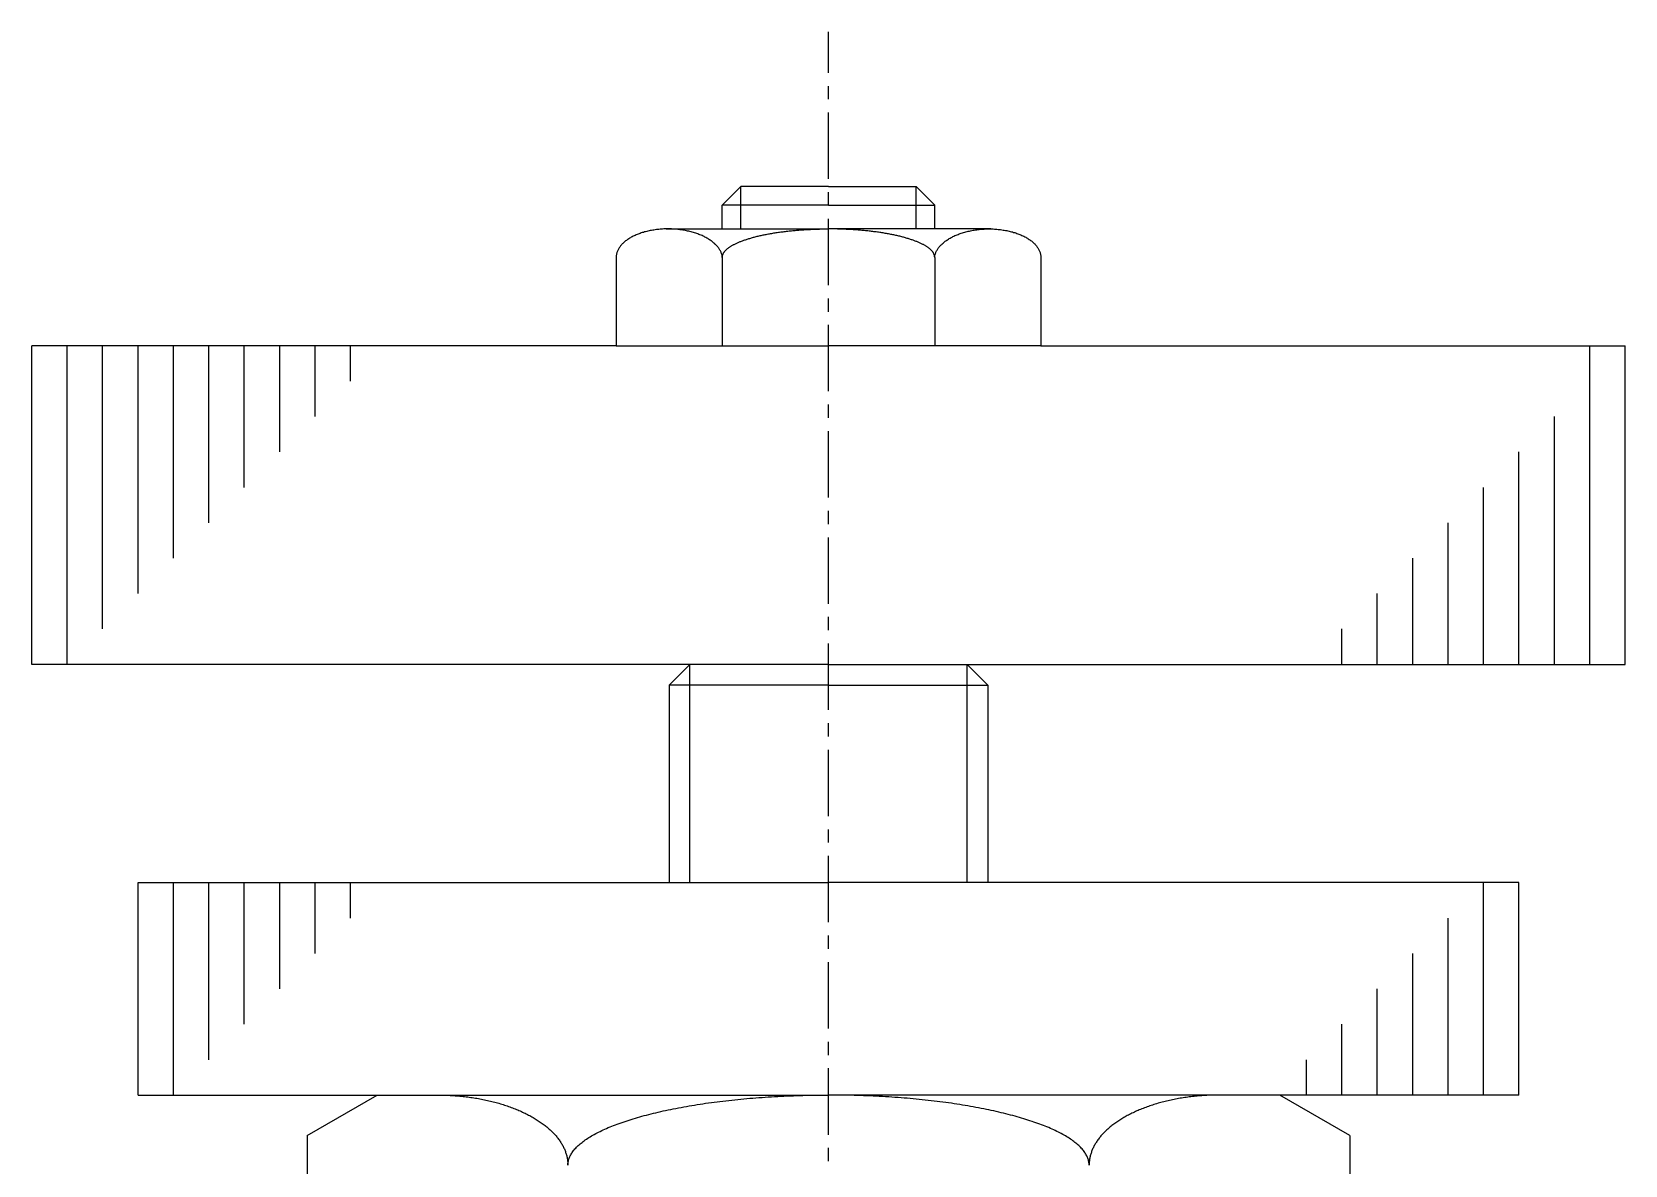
# Model space of a CAD drawing. Extents: x -13.7 to 60.6, y 117.1 to 194.6.
# Drawn here: x 25.18 to 55.18, y 173.26 to 194.6 of the extents above; entities that cross this region are included whole.
import ezdxf

# ---------------------------------------------------------------- set-up
doc = ezdxf.new("R2010")
doc.units = 0
doc.linetypes.add('CENTER', pattern=[2, 1.25, -0.25, 0.25, -0.25])
doc.layers.get('0').update_dxf_attribs({"linetype": 'CONTINUOUS'})
doc.layers.add('CENTER', color=1, linetype='CENTER')

msp = doc.modelspace()

# ---------------------------------------------------------------- linework, layer by layer
at = {"color": 7, "linetype": 'CONTINUOUS'}
for p, q in [((38.529, 191.69), (38.179, 191.34)), ((38.529, 191.69), (38.179, 191.34)), ((40.179, 191.69), (38.529, 191.69)), ((40.179, 191.69), (38.529, 191.69)), ((40.179, 191.69), (41.829, 191.69)), ((40.179, 191.69), (41.829, 191.69)), ((41.829, 191.69), (42.179, 191.34)), ((41.829, 191.69), (42.179, 191.34)), ((40.179, 191.34), (38.179, 191.34)), ((40.179, 191.34), (38.179, 191.34)), ((38.179, 190.89), (38.179, 191.34)), ((38.179, 190.89), (38.179, 191.34)), ((40.179, 191.34), (42.179, 191.34)), ((40.179, 191.34), (42.179, 191.34)), ((42.179, 190.89), (42.179, 191.34)), ((42.179, 190.89), (42.179, 191.34)), ((37.124, 190.89), (40.179, 190.89)), ((37.124, 190.89), (40.179, 190.89)), ((43.234, 190.89), (40.179, 190.89)), ((43.234, 190.89), (40.179, 190.89)), ((36.179, 190.339), (36.179, 188.69)), ((36.179, 190.339), (36.179, 188.69)), ((38.179, 190.352), (38.179, 190.379)), ((38.179, 190.352), (38.179, 190.379)), ((38.179, 190.352), (38.179, 188.69)), ((38.179, 190.352), (38.179, 188.69)), ((42.179, 190.352), (42.179, 190.379)), ((42.179, 190.352), (42.179, 190.379)), ((42.179, 190.352), (42.179, 188.69)), ((42.179, 190.352), (42.179, 188.69)), ((44.179, 190.339), (44.179, 188.69)), ((44.179, 190.339), (44.179, 188.69)), ((36.179, 188.69), (25.179, 188.69)), ((25.179, 182.69), (25.179, 188.69)), ((36.179, 188.69), (40.179, 188.69)), ((44.179, 188.69), (40.179, 188.69)), ((44.179, 188.69), (55.179, 188.69)), ((55.179, 182.69), (55.179, 188.69)), ((40.179, 182.69), (25.179, 182.69)), ((40.179, 182.69), (25.179, 182.69)), ((37.569, 182.69), (37.179, 182.3)), ((40.179, 182.69), (37.569, 182.69)), ((40.179, 182.69), (55.179, 182.69)), ((40.179, 182.69), (55.179, 182.69)), ((40.179, 182.69), (42.789, 182.69)), ((42.789, 182.69), (43.179, 182.3)), ((40.179, 182.3), (37.179, 182.3)), ((37.179, 182.3), (37.179, 178.579)), ((40.179, 182.3), (43.179, 182.3)), ((43.179, 182.3), (43.179, 178.579)), ((27.179, 174.579), (27.179, 178.579)), ((27.179, 178.579), (40.179, 178.579)), ((53.179, 178.579), (40.179, 178.579)), ((53.179, 174.579), (53.179, 178.579)), ((27.179, 174.579), (40.179, 174.579)), ((30.364, 173.819), (31.679, 174.579)), ((53.179, 174.579), (40.179, 174.579)), ((49.994, 173.819), (48.679, 174.579)), ((30.364, 173.819), (30.364, 169.593)), ((49.994, 173.819), (49.994, 169.593))]:
    msp.add_line(p, q, dxfattribs=at)
at = {"color": 3, "linetype": 'CONTINUOUS'}
for p, q in [((38.529, 190.89), (38.529, 191.69)), ((38.529, 190.89), (38.529, 191.69)), ((41.829, 190.89), (41.829, 191.69)), ((41.829, 190.89), (41.829, 191.69)), ((25.846, 182.69), (25.846, 188.69)), ((26.512, 183.357), (26.512, 188.69)), ((27.179, 184.023), (27.179, 188.69)), ((27.846, 184.69), (27.846, 188.69)), ((28.512, 185.357), (28.512, 188.69)), ((29.179, 186.023), (29.179, 188.69)), ((29.179, 186.023), (29.179, 188.69)), ((29.846, 186.69), (29.846, 188.69)), ((30.512, 187.357), (30.512, 188.69)), ((31.179, 188.023), (31.179, 188.69)), ((54.512, 182.69), (54.512, 188.69)), ((53.846, 182.69), (53.846, 187.357)), ((53.179, 182.69), (53.179, 186.69)), ((52.512, 182.69), (52.512, 186.023)), ((51.846, 182.69), (51.846, 185.357)), ((51.179, 182.69), (51.179, 184.69)), ((51.179, 182.69), (51.179, 184.69)), ((50.512, 182.69), (50.512, 184.023)), ((49.846, 182.69), (49.846, 183.357)), ((37.569, 178.579), (37.569, 182.69)), ((42.789, 178.579), (42.789, 182.69)), ((27.846, 174.579), (27.846, 178.579)), ((28.512, 175.245), (28.512, 178.579)), ((29.179, 175.912), (29.179, 178.579)), ((29.846, 176.579), (29.846, 178.579)), ((30.512, 177.245), (30.512, 178.579)), ((31.179, 177.912), (31.179, 178.579)), ((52.512, 174.579), (52.512, 178.579)), ((51.846, 174.579), (51.846, 177.912)), ((51.179, 174.579), (51.179, 177.245)), ((50.512, 174.579), (50.512, 176.579)), ((49.846, 174.579), (49.846, 175.912)), ((49.179, 174.579), (49.179, 175.245))]:
    msp.add_line(p, q, dxfattribs=at)
at = {"color": 7, "linetype": 'CONTINUOUS'}
for points in [[(38.18, 190.372, 0), (38.178, 190.385, 0), (38.175, 190.398, 0), (38.171, 190.411, 0), (38.166, 190.425, 0), (38.161, 190.438, 0), (38.156, 190.451, 0), (38.15, 190.464, 0), (38.143, 190.477, 0), (38.136, 190.49, 0), (38.129, 190.502, 0), (38.12, 190.515, 0), (38.112, 190.528, 0), (38.102, 190.54, 0), (38.093, 190.552, 0), (38.082, 190.565, 0), (38.072, 190.577, 0), (38.06, 190.589, 0), (38.048, 190.6, 0), (38.036, 190.612, 0), (38.023, 190.623, 0), (38.01, 190.635, 0), (37.996, 190.646, 0), (37.982, 190.657, 0), (37.967, 190.668, 0), (37.952, 190.678, 0), (37.937, 190.688, 0), (37.921, 190.699, 0), (37.904, 190.709, 0), (37.888, 190.718, 0), (37.87, 190.728, 0), (37.853, 190.737, 0), (37.835, 190.746, 0), (37.816, 190.755, 0), (37.798, 190.764, 0), (37.779, 190.772, 0), (37.759, 190.78, 0), (37.739, 190.788, 0), (37.719, 190.795, 0), (37.699, 190.803, 0), (37.678, 190.81, 0), (37.657, 190.817, 0), (37.636, 190.823, 0), (37.615, 190.829, 0), (37.593, 190.835, 0), (37.571, 190.841, 0), (37.549, 190.846, 0), (37.526, 190.851, 0), (37.504, 190.856, 0), (37.481, 190.86, 0), (37.458, 190.865, 0), (37.435, 190.868, 0), (37.412, 190.872, 0), (37.389, 190.875, 0), (37.365, 190.878, 0), (37.341, 190.881, 0), (37.318, 190.883, 0), (37.294, 190.885, 0), (37.27, 190.887, 0), (37.246, 190.888, 0), (37.222, 190.889, 0), (37.198, 190.89, 0), (37.175, 190.89, 0), (37.151, 190.89, 0), (37.127, 190.89, 0), (37.103, 190.89, 0), (37.079, 190.889, 0), (37.055, 190.888, 0), (37.031, 190.886, 0), (37.008, 190.884, 0), (36.984, 190.882, 0), (36.961, 190.88, 0), (36.938, 190.877, 0), (36.914, 190.874, 0), (36.892, 190.87, 0), (36.869, 190.867, 0), (36.846, 190.863, 0), (36.824, 190.858, 0), (36.801, 190.854, 0), (36.779, 190.849, 0), (36.758, 190.844, 0), (36.736, 190.838, 0), (36.715, 190.833, 0), (36.694, 190.826, 0), (36.673, 190.82, 0), (36.652, 190.814, 0), (36.632, 190.807, 0), (36.612, 190.799, 0), (36.593, 190.792, 0), (36.574, 190.784, 0), (36.555, 190.776, 0), (36.536, 190.768, 0), (36.518, 190.76, 0), (36.5, 190.751, 0), (36.483, 190.742, 0), (36.466, 190.733, 0), (36.449, 190.724, 0), (36.433, 190.714, 0), (36.417, 190.704, 0), (36.402, 190.694, 0), (36.387, 190.684, 0), (36.373, 190.673, 0), (36.359, 190.663, 0), (36.346, 190.652, 0), (36.333, 190.641, 0), (36.32, 190.63, 0), (36.308, 190.618, 0), (36.297, 190.607, 0), (36.286, 190.595, 0), (36.275, 190.583, 0), (36.265, 190.571, 0), (36.256, 190.559, 0), (36.247, 190.547, 0), (36.239, 190.534, 0), (36.231, 190.522, 0), (36.223, 190.509, 0), (36.217, 190.497, 0), (36.21, 190.484, 0), (36.205, 190.471, 0), (36.2, 190.458, 0), (36.195, 190.445, 0), (36.191, 190.432, 0), (36.188, 190.419, 0), (36.185, 190.405, 0), (36.182, 190.392, 0), (36.181, 190.379, 0), (36.18, 190.366, 0), (36.179, 190.352, 0), (36.179, 190.339, 0)], [(38.18, 190.372, 0), (38.178, 190.385, 0), (38.175, 190.398, 0), (38.171, 190.411, 0), (38.166, 190.425, 0), (38.161, 190.438, 0), (38.156, 190.451, 0), (38.15, 190.464, 0), (38.143, 190.477, 0), (38.136, 190.49, 0), (38.129, 190.502, 0), (38.12, 190.515, 0), (38.112, 190.528, 0), (38.102, 190.54, 0), (38.093, 190.552, 0), (38.082, 190.565, 0), (38.072, 190.577, 0), (38.06, 190.589, 0), (38.048, 190.6, 0), (38.036, 190.612, 0), (38.023, 190.623, 0), (38.01, 190.635, 0), (37.996, 190.646, 0), (37.982, 190.657, 0), (37.967, 190.668, 0), (37.952, 190.678, 0), (37.937, 190.688, 0), (37.921, 190.699, 0), (37.904, 190.709, 0), (37.888, 190.718, 0), (37.87, 190.728, 0), (37.853, 190.737, 0), (37.835, 190.746, 0), (37.816, 190.755, 0), (37.798, 190.764, 0), (37.779, 190.772, 0), (37.759, 190.78, 0), (37.739, 190.788, 0), (37.719, 190.795, 0), (37.699, 190.803, 0), (37.678, 190.81, 0), (37.657, 190.817, 0), (37.636, 190.823, 0), (37.615, 190.829, 0), (37.593, 190.835, 0), (37.571, 190.841, 0), (37.549, 190.846, 0), (37.526, 190.851, 0), (37.504, 190.856, 0), (37.481, 190.86, 0), (37.458, 190.865, 0), (37.435, 190.868, 0), (37.412, 190.872, 0), (37.389, 190.875, 0), (37.365, 190.878, 0), (37.341, 190.881, 0), (37.318, 190.883, 0), (37.294, 190.885, 0), (37.27, 190.887, 0), (37.246, 190.888, 0), (37.222, 190.889, 0), (37.198, 190.89, 0), (37.175, 190.89, 0), (37.151, 190.89, 0), (37.127, 190.89, 0), (37.103, 190.89, 0), (37.079, 190.889, 0), (37.055, 190.888, 0), (37.031, 190.886, 0), (37.008, 190.884, 0), (36.984, 190.882, 0), (36.961, 190.88, 0), (36.938, 190.877, 0), (36.914, 190.874, 0), (36.892, 190.87, 0), (36.869, 190.867, 0), (36.846, 190.863, 0), (36.824, 190.858, 0), (36.801, 190.854, 0), (36.779, 190.849, 0), (36.758, 190.844, 0), (36.736, 190.838, 0), (36.715, 190.833, 0), (36.694, 190.826, 0), (36.673, 190.82, 0), (36.652, 190.814, 0), (36.632, 190.807, 0), (36.612, 190.799, 0), (36.593, 190.792, 0), (36.574, 190.784, 0), (36.555, 190.776, 0), (36.536, 190.768, 0), (36.518, 190.76, 0), (36.5, 190.751, 0), (36.483, 190.742, 0), (36.466, 190.733, 0), (36.449, 190.724, 0), (36.433, 190.714, 0), (36.417, 190.704, 0), (36.402, 190.694, 0), (36.387, 190.684, 0), (36.373, 190.673, 0), (36.359, 190.663, 0), (36.346, 190.652, 0), (36.333, 190.641, 0), (36.32, 190.63, 0), (36.308, 190.618, 0), (36.297, 190.607, 0), (36.286, 190.595, 0), (36.275, 190.583, 0), (36.265, 190.571, 0), (36.256, 190.559, 0), (36.247, 190.547, 0), (36.239, 190.534, 0), (36.231, 190.522, 0), (36.223, 190.509, 0), (36.217, 190.497, 0), (36.21, 190.484, 0), (36.205, 190.471, 0), (36.2, 190.458, 0), (36.195, 190.445, 0), (36.191, 190.432, 0), (36.188, 190.419, 0), (36.185, 190.405, 0), (36.182, 190.392, 0), (36.181, 190.379, 0), (36.18, 190.366, 0), (36.179, 190.352, 0), (36.179, 190.339, 0)], [(38.179, 190.352, 0), (38.179, 190.359, 0), (38.18, 190.365, 0), (38.18, 190.372, 0), (38.181, 190.378, 0), (38.183, 190.385, 0), (38.184, 190.392, 0), (38.186, 190.398, 0), (38.189, 190.405, 0), (38.191, 190.411, 0), (38.194, 190.418, 0), (38.197, 190.424, 0), (38.201, 190.431, 0), (38.204, 190.438, 0), (38.209, 190.444, 0), (38.213, 190.451, 0), (38.218, 190.457, 0), (38.222, 190.463, 0), (38.228, 190.47, 0), (38.233, 190.476, 0), (38.239, 190.483, 0), (38.245, 190.489, 0), (38.252, 190.496, 0), (38.258, 190.502, 0), (38.265, 190.508, 0), (38.272, 190.515, 0), (38.28, 190.521, 0), (38.288, 190.527, 0), (38.296, 190.533, 0), (38.304, 190.54, 0), (38.313, 190.546, 0), (38.322, 190.552, 0), (38.331, 190.558, 0), (38.341, 190.564, 0), (38.351, 190.57, 0), (38.361, 190.576, 0), (38.371, 190.582, 0), (38.382, 190.588, 0), (38.393, 190.594, 0), (38.404, 190.6, 0), (38.415, 190.606, 0), (38.427, 190.611, 0), (38.439, 190.617, 0), (38.451, 190.623, 0), (38.464, 190.629, 0), (38.476, 190.634, 0), (38.489, 190.64, 0), (38.503, 190.645, 0), (38.516, 190.651, 0), (38.53, 190.656, 0), (38.544, 190.662, 0), (38.558, 190.667, 0), (38.573, 190.673, 0), (38.587, 190.678, 0), (38.602, 190.683, 0), (38.618, 190.688, 0), (38.633, 190.693, 0), (38.649, 190.698, 0), (38.665, 190.704, 0), (38.681, 190.708, 0), (38.697, 190.713, 0), (38.714, 190.718, 0), (38.73, 190.723, 0), (38.748, 190.728, 0), (38.765, 190.733, 0), (38.782, 190.737, 0), (38.8, 190.742, 0), (38.818, 190.746, 0), (38.836, 190.751, 0), (38.854, 190.755, 0), (38.873, 190.759, 0), (38.891, 190.764, 0), (38.91, 190.768, 0), (38.929, 190.772, 0), (38.949, 190.776, 0), (38.968, 190.78, 0), (38.988, 190.784, 0), (39.007, 190.788, 0), (39.027, 190.792, 0), (39.048, 190.796, 0), (39.068, 190.799, 0), (39.088, 190.803, 0), (39.109, 190.807, 0), (39.13, 190.81, 0), (39.151, 190.814, 0), (39.172, 190.817, 0), (39.193, 190.82, 0), (39.215, 190.823, 0), (39.236, 190.827, 0), (39.258, 190.83, 0), (39.28, 190.833, 0), (39.302, 190.836, 0), (39.324, 190.838, 0), (39.346, 190.841, 0), (39.368, 190.844, 0), (39.391, 190.847, 0), (39.414, 190.849, 0), (39.436, 190.852, 0), (39.459, 190.854, 0), (39.482, 190.856, 0), (39.505, 190.859, 0), (39.528, 190.861, 0), (39.552, 190.863, 0), (39.575, 190.865, 0), (39.599, 190.867, 0), (39.622, 190.869, 0), (39.646, 190.871, 0), (39.669, 190.872, 0), (39.693, 190.874, 0), (39.717, 190.876, 0), (39.741, 190.877, 0), (39.765, 190.878, 0), (39.789, 190.88, 0), (39.813, 190.881, 0), (39.837, 190.882, 0), (39.861, 190.883, 0), (39.886, 190.884, 0), (39.91, 190.885, 0), (39.934, 190.886, 0), (39.959, 190.887, 0), (39.983, 190.888, 0), (40.007, 190.888, 0), (40.032, 190.889, 0), (40.056, 190.889, 0), (40.081, 190.889, 0), (40.105, 190.89, 0), (40.13, 190.89, 0), (40.154, 190.89, 0), (40.179, 190.89, 0)], [(38.179, 190.352, 0), (38.179, 190.359, 0), (38.18, 190.365, 0), (38.18, 190.372, 0), (38.181, 190.378, 0), (38.183, 190.385, 0), (38.184, 190.392, 0), (38.186, 190.398, 0), (38.189, 190.405, 0), (38.191, 190.411, 0), (38.194, 190.418, 0), (38.197, 190.424, 0), (38.201, 190.431, 0), (38.204, 190.438, 0), (38.209, 190.444, 0), (38.213, 190.451, 0), (38.218, 190.457, 0), (38.222, 190.463, 0), (38.228, 190.47, 0), (38.233, 190.476, 0), (38.239, 190.483, 0), (38.245, 190.489, 0), (38.252, 190.496, 0), (38.258, 190.502, 0), (38.265, 190.508, 0), (38.272, 190.515, 0), (38.28, 190.521, 0), (38.288, 190.527, 0), (38.296, 190.533, 0), (38.304, 190.54, 0), (38.313, 190.546, 0), (38.322, 190.552, 0), (38.331, 190.558, 0), (38.341, 190.564, 0), (38.351, 190.57, 0), (38.361, 190.576, 0), (38.371, 190.582, 0), (38.382, 190.588, 0), (38.393, 190.594, 0), (38.404, 190.6, 0), (38.415, 190.606, 0), (38.427, 190.611, 0), (38.439, 190.617, 0), (38.451, 190.623, 0), (38.464, 190.629, 0), (38.476, 190.634, 0), (38.489, 190.64, 0), (38.503, 190.645, 0), (38.516, 190.651, 0), (38.53, 190.656, 0), (38.544, 190.662, 0), (38.558, 190.667, 0), (38.573, 190.673, 0), (38.587, 190.678, 0), (38.602, 190.683, 0), (38.618, 190.688, 0), (38.633, 190.693, 0), (38.649, 190.698, 0), (38.665, 190.704, 0), (38.681, 190.708, 0), (38.697, 190.713, 0), (38.714, 190.718, 0), (38.73, 190.723, 0), (38.748, 190.728, 0), (38.765, 190.733, 0), (38.782, 190.737, 0), (38.8, 190.742, 0), (38.818, 190.746, 0), (38.836, 190.751, 0), (38.854, 190.755, 0), (38.873, 190.759, 0), (38.891, 190.764, 0), (38.91, 190.768, 0), (38.929, 190.772, 0), (38.949, 190.776, 0), (38.968, 190.78, 0), (38.988, 190.784, 0), (39.007, 190.788, 0), (39.027, 190.792, 0), (39.048, 190.796, 0), (39.068, 190.799, 0), (39.088, 190.803, 0), (39.109, 190.807, 0), (39.13, 190.81, 0), (39.151, 190.814, 0), (39.172, 190.817, 0), (39.193, 190.82, 0), (39.215, 190.823, 0), (39.236, 190.827, 0), (39.258, 190.83, 0), (39.28, 190.833, 0), (39.302, 190.836, 0), (39.324, 190.838, 0), (39.346, 190.841, 0), (39.368, 190.844, 0), (39.391, 190.847, 0), (39.414, 190.849, 0), (39.436, 190.852, 0), (39.459, 190.854, 0), (39.482, 190.856, 0), (39.505, 190.859, 0), (39.528, 190.861, 0), (39.552, 190.863, 0), (39.575, 190.865, 0), (39.599, 190.867, 0), (39.622, 190.869, 0), (39.646, 190.871, 0), (39.669, 190.872, 0), (39.693, 190.874, 0), (39.717, 190.876, 0), (39.741, 190.877, 0), (39.765, 190.878, 0), (39.789, 190.88, 0), (39.813, 190.881, 0), (39.837, 190.882, 0), (39.861, 190.883, 0), (39.886, 190.884, 0), (39.91, 190.885, 0), (39.934, 190.886, 0), (39.959, 190.887, 0), (39.983, 190.888, 0), (40.007, 190.888, 0), (40.032, 190.889, 0), (40.056, 190.889, 0), (40.081, 190.889, 0), (40.105, 190.89, 0), (40.13, 190.89, 0), (40.154, 190.89, 0), (40.179, 190.89, 0)], [(42.179, 190.352, 0), (42.179, 190.359, 0), (42.178, 190.365, 0), (42.178, 190.372, 0), (42.177, 190.378, 0), (42.175, 190.385, 0), (42.174, 190.392, 0), (42.172, 190.398, 0), (42.169, 190.405, 0), (42.167, 190.411, 0), (42.164, 190.418, 0), (42.161, 190.424, 0), (42.157, 190.431, 0), (42.154, 190.438, 0), (42.15, 190.444, 0), (42.145, 190.451, 0), (42.141, 190.457, 0), (42.136, 190.463, 0), (42.13, 190.47, 0), (42.125, 190.476, 0), (42.119, 190.483, 0), (42.113, 190.489, 0), (42.107, 190.496, 0), (42.1, 190.502, 0), (42.093, 190.508, 0), (42.086, 190.515, 0), (42.078, 190.521, 0), (42.07, 190.527, 0), (42.062, 190.533, 0), (42.054, 190.54, 0), (42.045, 190.546, 0), (42.036, 190.552, 0), (42.027, 190.558, 0), (42.017, 190.564, 0), (42.007, 190.57, 0), (41.997, 190.576, 0), (41.987, 190.582, 0), (41.976, 190.588, 0), (41.965, 190.594, 0), (41.954, 190.6, 0), (41.943, 190.606, 0), (41.931, 190.611, 0), (41.919, 190.617, 0), (41.907, 190.623, 0), (41.894, 190.629, 0), (41.882, 190.634, 0), (41.869, 190.64, 0), (41.855, 190.645, 0), (41.842, 190.651, 0), (41.828, 190.656, 0), (41.814, 190.662, 0), (41.8, 190.667, 0), (41.785, 190.673, 0), (41.771, 190.678, 0), (41.756, 190.683, 0), (41.74, 190.688, 0), (41.725, 190.693, 0), (41.709, 190.698, 0), (41.693, 190.704, 0), (41.677, 190.708, 0), (41.661, 190.713, 0), (41.644, 190.718, 0), (41.627, 190.723, 0), (41.611, 190.728, 0), (41.593, 190.733, 0), (41.576, 190.737, 0), (41.558, 190.742, 0), (41.54, 190.746, 0), (41.522, 190.751, 0), (41.504, 190.755, 0), (41.485, 190.759, 0), (41.467, 190.764, 0), (41.448, 190.768, 0), (41.429, 190.772, 0), (41.41, 190.776, 0), (41.39, 190.78, 0), (41.37, 190.784, 0), (41.351, 190.788, 0), (41.331, 190.792, 0), (41.31, 190.796, 0), (41.29, 190.799, 0), (41.27, 190.803, 0), (41.249, 190.807, 0), (41.228, 190.81, 0), (41.207, 190.814, 0), (41.186, 190.817, 0), (41.165, 190.82, 0), (41.143, 190.823, 0), (41.122, 190.827, 0), (41.1, 190.83, 0), (41.078, 190.833, 0), (41.056, 190.836, 0), (41.034, 190.838, 0), (41.012, 190.841, 0), (40.989, 190.844, 0), (40.967, 190.847, 0), (40.944, 190.849, 0), (40.922, 190.852, 0), (40.899, 190.854, 0), (40.876, 190.856, 0), (40.853, 190.859, 0), (40.83, 190.861, 0), (40.806, 190.863, 0), (40.783, 190.865, 0), (40.76, 190.867, 0), (40.736, 190.869, 0), (40.712, 190.871, 0), (40.689, 190.872, 0), (40.665, 190.874, 0), (40.641, 190.876, 0), (40.617, 190.877, 0), (40.593, 190.878, 0), (40.569, 190.88, 0), (40.545, 190.881, 0), (40.521, 190.882, 0), (40.497, 190.883, 0), (40.472, 190.884, 0), (40.448, 190.885, 0), (40.424, 190.886, 0), (40.4, 190.887, 0), (40.375, 190.888, 0), (40.351, 190.888, 0), (40.326, 190.889, 0), (40.302, 190.889, 0), (40.277, 190.889, 0), (40.253, 190.89, 0), (40.228, 190.89, 0), (40.204, 190.89, 0), (40.179, 190.89, 0)], [(42.179, 190.352, 0), (42.179, 190.359, 0), (42.178, 190.365, 0), (42.178, 190.372, 0), (42.177, 190.378, 0), (42.175, 190.385, 0), (42.174, 190.392, 0), (42.172, 190.398, 0), (42.169, 190.405, 0), (42.167, 190.411, 0), (42.164, 190.418, 0), (42.161, 190.424, 0), (42.157, 190.431, 0), (42.154, 190.438, 0), (42.15, 190.444, 0), (42.145, 190.451, 0), (42.141, 190.457, 0), (42.136, 190.463, 0), (42.13, 190.47, 0), (42.125, 190.476, 0), (42.119, 190.483, 0), (42.113, 190.489, 0), (42.107, 190.496, 0), (42.1, 190.502, 0), (42.093, 190.508, 0), (42.086, 190.515, 0), (42.078, 190.521, 0), (42.07, 190.527, 0), (42.062, 190.533, 0), (42.054, 190.54, 0), (42.045, 190.546, 0), (42.036, 190.552, 0), (42.027, 190.558, 0), (42.017, 190.564, 0), (42.007, 190.57, 0), (41.997, 190.576, 0), (41.987, 190.582, 0), (41.976, 190.588, 0), (41.965, 190.594, 0), (41.954, 190.6, 0), (41.943, 190.606, 0), (41.931, 190.611, 0), (41.919, 190.617, 0), (41.907, 190.623, 0), (41.894, 190.629, 0), (41.882, 190.634, 0), (41.869, 190.64, 0), (41.855, 190.645, 0), (41.842, 190.651, 0), (41.828, 190.656, 0), (41.814, 190.662, 0), (41.8, 190.667, 0), (41.785, 190.673, 0), (41.771, 190.678, 0), (41.756, 190.683, 0), (41.74, 190.688, 0), (41.725, 190.693, 0), (41.709, 190.698, 0), (41.693, 190.704, 0), (41.677, 190.708, 0), (41.661, 190.713, 0), (41.644, 190.718, 0), (41.627, 190.723, 0), (41.611, 190.728, 0), (41.593, 190.733, 0), (41.576, 190.737, 0), (41.558, 190.742, 0), (41.54, 190.746, 0), (41.522, 190.751, 0), (41.504, 190.755, 0), (41.485, 190.759, 0), (41.467, 190.764, 0), (41.448, 190.768, 0), (41.429, 190.772, 0), (41.41, 190.776, 0), (41.39, 190.78, 0), (41.37, 190.784, 0), (41.351, 190.788, 0), (41.331, 190.792, 0), (41.31, 190.796, 0), (41.29, 190.799, 0), (41.27, 190.803, 0), (41.249, 190.807, 0), (41.228, 190.81, 0), (41.207, 190.814, 0), (41.186, 190.817, 0), (41.165, 190.82, 0), (41.143, 190.823, 0), (41.122, 190.827, 0), (41.1, 190.83, 0), (41.078, 190.833, 0), (41.056, 190.836, 0), (41.034, 190.838, 0), (41.012, 190.841, 0), (40.989, 190.844, 0), (40.967, 190.847, 0), (40.944, 190.849, 0), (40.922, 190.852, 0), (40.899, 190.854, 0), (40.876, 190.856, 0), (40.853, 190.859, 0), (40.83, 190.861, 0), (40.806, 190.863, 0), (40.783, 190.865, 0), (40.76, 190.867, 0), (40.736, 190.869, 0), (40.712, 190.871, 0), (40.689, 190.872, 0), (40.665, 190.874, 0), (40.641, 190.876, 0), (40.617, 190.877, 0), (40.593, 190.878, 0), (40.569, 190.88, 0), (40.545, 190.881, 0), (40.521, 190.882, 0), (40.497, 190.883, 0), (40.472, 190.884, 0), (40.448, 190.885, 0), (40.424, 190.886, 0), (40.4, 190.887, 0), (40.375, 190.888, 0), (40.351, 190.888, 0), (40.326, 190.889, 0), (40.302, 190.889, 0), (40.277, 190.889, 0), (40.253, 190.89, 0), (40.228, 190.89, 0), (40.204, 190.89, 0), (40.179, 190.89, 0)], [(42.178, 190.372, 0), (42.18, 190.385, 0), (42.184, 190.398, 0), (42.187, 190.411, 0), (42.192, 190.425, 0), (42.197, 190.438, 0), (42.202, 190.451, 0), (42.208, 190.464, 0), (42.215, 190.477, 0), (42.222, 190.49, 0), (42.229, 190.502, 0), (42.238, 190.515, 0), (42.246, 190.528, 0), (42.256, 190.54, 0), (42.265, 190.552, 0), (42.276, 190.565, 0), (42.286, 190.577, 0), (42.298, 190.589, 0), (42.31, 190.6, 0), (42.322, 190.612, 0), (42.335, 190.623, 0), (42.348, 190.635, 0), (42.362, 190.646, 0), (42.376, 190.657, 0), (42.391, 190.668, 0), (42.406, 190.678, 0), (42.421, 190.688, 0), (42.437, 190.699, 0), (42.454, 190.709, 0), (42.471, 190.718, 0), (42.488, 190.728, 0), (42.505, 190.737, 0), (42.523, 190.746, 0), (42.542, 190.755, 0), (42.56, 190.764, 0), (42.58, 190.772, 0), (42.599, 190.78, 0), (42.619, 190.788, 0), (42.639, 190.795, 0), (42.659, 190.803, 0), (42.68, 190.81, 0), (42.701, 190.817, 0), (42.722, 190.823, 0), (42.743, 190.829, 0), (42.765, 190.835, 0), (42.787, 190.841, 0), (42.809, 190.846, 0), (42.832, 190.851, 0), (42.854, 190.856, 0), (42.877, 190.86, 0), (42.9, 190.865, 0), (42.923, 190.868, 0), (42.946, 190.872, 0), (42.97, 190.875, 0), (42.993, 190.878, 0), (43.017, 190.881, 0), (43.04, 190.883, 0), (43.064, 190.885, 0), (43.088, 190.887, 0), (43.112, 190.888, 0), (43.136, 190.889, 0), (43.16, 190.89, 0), (43.184, 190.89, 0), (43.208, 190.89, 0), (43.231, 190.89, 0), (43.255, 190.89, 0), (43.279, 190.889, 0), (43.303, 190.888, 0), (43.327, 190.886, 0), (43.35, 190.884, 0), (43.374, 190.882, 0), (43.397, 190.88, 0), (43.42, 190.877, 0), (43.444, 190.874, 0), (43.467, 190.87, 0), (43.489, 190.867, 0), (43.512, 190.863, 0), (43.535, 190.858, 0), (43.557, 190.854, 0), (43.579, 190.849, 0), (43.601, 190.844, 0), (43.622, 190.838, 0), (43.644, 190.833, 0), (43.664, 190.826, 0), (43.685, 190.82, 0), (43.706, 190.814, 0), (43.726, 190.807, 0), (43.746, 190.799, 0), (43.765, 190.792, 0), (43.784, 190.784, 0), (43.803, 190.776, 0), (43.822, 190.768, 0), (43.84, 190.76, 0), (43.858, 190.751, 0), (43.875, 190.742, 0), (43.892, 190.733, 0), (43.909, 190.724, 0), (43.925, 190.714, 0), (43.941, 190.704, 0), (43.956, 190.694, 0), (43.971, 190.684, 0), (43.985, 190.673, 0), (43.999, 190.663, 0), (44.012, 190.652, 0), (44.025, 190.641, 0), (44.038, 190.63, 0), (44.05, 190.618, 0), (44.061, 190.607, 0), (44.072, 190.595, 0), (44.083, 190.583, 0), (44.093, 190.571, 0), (44.102, 190.559, 0), (44.111, 190.547, 0), (44.12, 190.534, 0), (44.127, 190.522, 0), (44.135, 190.509, 0), (44.142, 190.497, 0), (44.148, 190.484, 0), (44.153, 190.471, 0), (44.158, 190.458, 0), (44.163, 190.445, 0), (44.167, 190.432, 0), (44.17, 190.419, 0), (44.173, 190.405, 0), (44.176, 190.392, 0), (44.177, 190.379, 0), (44.178, 190.366, 0), (44.179, 190.352, 0), (44.179, 190.339, 0)], [(42.178, 190.372, 0), (42.18, 190.385, 0), (42.184, 190.398, 0), (42.187, 190.411, 0), (42.192, 190.425, 0), (42.197, 190.438, 0), (42.202, 190.451, 0), (42.208, 190.464, 0), (42.215, 190.477, 0), (42.222, 190.49, 0), (42.229, 190.502, 0), (42.238, 190.515, 0), (42.246, 190.528, 0), (42.256, 190.54, 0), (42.265, 190.552, 0), (42.276, 190.565, 0), (42.286, 190.577, 0), (42.298, 190.589, 0), (42.31, 190.6, 0), (42.322, 190.612, 0), (42.335, 190.623, 0), (42.348, 190.635, 0), (42.362, 190.646, 0), (42.376, 190.657, 0), (42.391, 190.668, 0), (42.406, 190.678, 0), (42.421, 190.688, 0), (42.437, 190.699, 0), (42.454, 190.709, 0), (42.471, 190.718, 0), (42.488, 190.728, 0), (42.505, 190.737, 0), (42.523, 190.746, 0), (42.542, 190.755, 0), (42.56, 190.764, 0), (42.58, 190.772, 0), (42.599, 190.78, 0), (42.619, 190.788, 0), (42.639, 190.795, 0), (42.659, 190.803, 0), (42.68, 190.81, 0), (42.701, 190.817, 0), (42.722, 190.823, 0), (42.743, 190.829, 0), (42.765, 190.835, 0), (42.787, 190.841, 0), (42.809, 190.846, 0), (42.832, 190.851, 0), (42.854, 190.856, 0), (42.877, 190.86, 0), (42.9, 190.865, 0), (42.923, 190.868, 0), (42.946, 190.872, 0), (42.97, 190.875, 0), (42.993, 190.878, 0), (43.017, 190.881, 0), (43.04, 190.883, 0), (43.064, 190.885, 0), (43.088, 190.887, 0), (43.112, 190.888, 0), (43.136, 190.889, 0), (43.16, 190.89, 0), (43.184, 190.89, 0), (43.208, 190.89, 0), (43.231, 190.89, 0), (43.255, 190.89, 0), (43.279, 190.889, 0), (43.303, 190.888, 0), (43.327, 190.886, 0), (43.35, 190.884, 0), (43.374, 190.882, 0), (43.397, 190.88, 0), (43.42, 190.877, 0), (43.444, 190.874, 0), (43.467, 190.87, 0), (43.489, 190.867, 0), (43.512, 190.863, 0), (43.535, 190.858, 0), (43.557, 190.854, 0), (43.579, 190.849, 0), (43.601, 190.844, 0), (43.622, 190.838, 0), (43.644, 190.833, 0), (43.664, 190.826, 0), (43.685, 190.82, 0), (43.706, 190.814, 0), (43.726, 190.807, 0), (43.746, 190.799, 0), (43.765, 190.792, 0), (43.784, 190.784, 0), (43.803, 190.776, 0), (43.822, 190.768, 0), (43.84, 190.76, 0), (43.858, 190.751, 0), (43.875, 190.742, 0), (43.892, 190.733, 0), (43.909, 190.724, 0), (43.925, 190.714, 0), (43.941, 190.704, 0), (43.956, 190.694, 0), (43.971, 190.684, 0), (43.985, 190.673, 0), (43.999, 190.663, 0), (44.012, 190.652, 0), (44.025, 190.641, 0), (44.038, 190.63, 0), (44.05, 190.618, 0), (44.061, 190.607, 0), (44.072, 190.595, 0), (44.083, 190.583, 0), (44.093, 190.571, 0), (44.102, 190.559, 0), (44.111, 190.547, 0), (44.12, 190.534, 0), (44.127, 190.522, 0), (44.135, 190.509, 0), (44.142, 190.497, 0), (44.148, 190.484, 0), (44.153, 190.471, 0), (44.158, 190.458, 0), (44.163, 190.445, 0), (44.167, 190.432, 0), (44.17, 190.419, 0), (44.173, 190.405, 0), (44.176, 190.392, 0), (44.177, 190.379, 0), (44.178, 190.366, 0), (44.179, 190.352, 0), (44.179, 190.339, 0)], [(32.818, 174.579, 0), (32.848, 174.579, 0), (32.878, 174.578, 0), (32.908, 174.578, 0), (32.938, 174.577, 0), (32.968, 174.576, 0), (32.998, 174.575, 0), (33.028, 174.574, 0), (33.058, 174.572, 0), (33.088, 174.571, 0), (33.118, 174.569, 0), (33.148, 174.567, 0), (33.178, 174.564, 0), (33.208, 174.562, 0), (33.237, 174.559, 0), (33.267, 174.556, 0), (33.297, 174.553, 0), (33.326, 174.55, 0), (33.355, 174.547, 0), (33.385, 174.543, 0), (33.414, 174.539, 0), (33.443, 174.535, 0), (33.472, 174.531, 0), (33.501, 174.526, 0), (33.53, 174.522, 0), (33.559, 174.517, 0), (33.587, 174.512, 0), (33.616, 174.507, 0), (33.645, 174.501, 0), (33.673, 174.496, 0), (33.701, 174.49, 0), (33.729, 174.484, 0), (33.757, 174.478, 0), (33.785, 174.472, 0), (33.812, 174.465, 0), (33.84, 174.459, 0), (33.867, 174.452, 0), (33.894, 174.445, 0), (33.921, 174.438, 0), (33.948, 174.43, 0), (33.974, 174.423, 0), (34.001, 174.415, 0), (34.027, 174.407, 0), (34.053, 174.399, 0), (34.079, 174.391, 0), (34.105, 174.382, 0), (34.131, 174.374, 0), (34.156, 174.365, 0), (34.181, 174.356, 0), (34.206, 174.347, 0), (34.231, 174.338, 0), (34.255, 174.328, 0), (34.279, 174.319, 0), (34.304, 174.309, 0), (34.327, 174.299, 0), (34.351, 174.289, 0), (34.374, 174.279, 0), (34.398, 174.269, 0), (34.42, 174.258, 0), (34.443, 174.247, 0), (34.466, 174.237, 0), (34.488, 174.226, 0), (34.51, 174.215, 0), (34.531, 174.203, 0), (34.553, 174.192, 0), (34.574, 174.18, 0), (34.595, 174.169, 0), (34.616, 174.157, 0), (34.636, 174.145, 0), (34.656, 174.133, 0), (34.676, 174.121, 0), (34.695, 174.108, 0), (34.715, 174.096, 0), (34.733, 174.083, 0), (34.752, 174.071, 0), (34.771, 174.058, 0), (34.789, 174.045, 0), (34.806, 174.032, 0), (34.824, 174.019, 0), (34.841, 174.005, 0), (34.858, 173.992, 0), (34.875, 173.978, 0), (34.891, 173.965, 0), (34.907, 173.951, 0), (34.922, 173.937, 0), (34.938, 173.923, 0), (34.953, 173.909, 0), (34.968, 173.895, 0), (34.982, 173.881, 0), (34.996, 173.867, 0), (35.01, 173.852, 0), (35.023, 173.838, 0), (35.036, 173.823, 0), (35.049, 173.808, 0), (35.061, 173.794, 0), (35.073, 173.779, 0), (35.085, 173.764, 0), (35.096, 173.749, 0), (35.107, 173.734, 0), (35.118, 173.719, 0), (35.128, 173.703, 0), (35.138, 173.688, 0), (35.148, 173.673, 0), (35.157, 173.657, 0), (35.166, 173.642, 0), (35.175, 173.626, 0), (35.183, 173.611, 0), (35.191, 173.595, 0), (35.198, 173.579, 0), (35.205, 173.564, 0), (35.212, 173.548, 0), (35.218, 173.532, 0), (35.224, 173.516, 0), (35.23, 173.5, 0), (35.235, 173.484, 0), (35.24, 173.468, 0), (35.245, 173.452, 0), (35.249, 173.436, 0), (35.253, 173.42, 0), (35.257, 173.404, 0), (35.26, 173.388, 0), (35.263, 173.372, 0), (35.265, 173.356, 0), (35.267, 173.34, 0), (35.269, 173.323, 0), (35.27, 173.307, 0), (35.271, 173.291, 0), (35.271, 173.275, 0), (35.272, 173.259, 0)], [(35.272, 173.259, 0), (35.272, 173.275, 0), (35.273, 173.291, 0), (35.275, 173.307, 0), (35.278, 173.323, 0), (35.281, 173.34, 0), (35.285, 173.356, 0), (35.29, 173.372, 0), (35.295, 173.388, 0), (35.301, 173.404, 0), (35.309, 173.42, 0), (35.316, 173.436, 0), (35.325, 173.452, 0), (35.334, 173.468, 0), (35.344, 173.484, 0), (35.355, 173.5, 0), (35.366, 173.516, 0), (35.378, 173.532, 0), (35.391, 173.548, 0), (35.404, 173.564, 0), (35.419, 173.579, 0), (35.434, 173.595, 0), (35.449, 173.611, 0), (35.466, 173.626, 0), (35.483, 173.642, 0), (35.501, 173.657, 0), (35.519, 173.673, 0), (35.538, 173.688, 0), (35.558, 173.703, 0), (35.579, 173.719, 0), (35.6, 173.734, 0), (35.622, 173.749, 0), (35.645, 173.764, 0), (35.669, 173.779, 0), (35.693, 173.794, 0), (35.717, 173.808, 0), (35.743, 173.823, 0), (35.769, 173.838, 0), (35.795, 173.852, 0), (35.823, 173.867, 0), (35.851, 173.881, 0), (35.88, 173.895, 0), (35.909, 173.909, 0), (35.939, 173.923, 0), (35.97, 173.937, 0), (36.001, 173.951, 0), (36.033, 173.965, 0), (36.066, 173.978, 0), (36.099, 173.992, 0), (36.132, 174.005, 0), (36.167, 174.019, 0), (36.202, 174.032, 0), (36.237, 174.045, 0), (36.273, 174.058, 0), (36.31, 174.071, 0), (36.348, 174.083, 0), (36.386, 174.096, 0), (36.424, 174.108, 0), (36.463, 174.121, 0), (36.503, 174.133, 0), (36.543, 174.145, 0), (36.584, 174.157, 0), (36.625, 174.169, 0), (36.667, 174.18, 0), (36.709, 174.192, 0), (36.752, 174.203, 0), (36.795, 174.215, 0), (36.839, 174.226, 0), (36.883, 174.237, 0), (36.928, 174.247, 0), (36.974, 174.258, 0), (37.019, 174.269, 0), (37.066, 174.279, 0), (37.112, 174.289, 0), (37.16, 174.299, 0), (37.208, 174.309, 0), (37.256, 174.319, 0), (37.304, 174.328, 0), (37.353, 174.338, 0), (37.403, 174.347, 0), (37.453, 174.356, 0), (37.503, 174.365, 0), (37.553, 174.374, 0), (37.605, 174.382, 0), (37.656, 174.391, 0), (37.708, 174.399, 0), (37.76, 174.407, 0), (37.813, 174.415, 0), (37.866, 174.423, 0), (37.919, 174.43, 0), (37.973, 174.438, 0), (38.026, 174.445, 0), (38.081, 174.452, 0), (38.135, 174.459, 0), (38.19, 174.465, 0), (38.245, 174.472, 0), (38.301, 174.478, 0), (38.357, 174.484, 0), (38.413, 174.49, 0), (38.469, 174.496, 0), (38.526, 174.501, 0), (38.583, 174.507, 0), (38.64, 174.512, 0), (38.697, 174.517, 0), (38.755, 174.522, 0), (38.812, 174.526, 0), (38.87, 174.531, 0), (38.928, 174.535, 0), (38.987, 174.539, 0), (39.045, 174.543, 0), (39.104, 174.547, 0), (39.163, 174.55, 0), (39.222, 174.553, 0), (39.281, 174.556, 0), (39.34, 174.559, 0), (39.399, 174.562, 0), (39.459, 174.564, 0), (39.519, 174.567, 0), (39.578, 174.569, 0), (39.638, 174.571, 0), (39.698, 174.572, 0), (39.758, 174.574, 0), (39.818, 174.575, 0), (39.878, 174.576, 0), (39.938, 174.577, 0), (39.998, 174.578, 0), (40.059, 174.578, 0), (40.119, 174.579, 0), (40.179, 174.579, 0)], [(45.087, 173.259, 0), (45.086, 173.275, 0), (45.085, 173.291, 0), (45.083, 173.307, 0), (45.081, 173.323, 0), (45.077, 173.34, 0), (45.073, 173.356, 0), (45.068, 173.372, 0), (45.063, 173.388, 0), (45.057, 173.404, 0), (45.05, 173.42, 0), (45.042, 173.436, 0), (45.033, 173.452, 0), (45.024, 173.468, 0), (45.014, 173.484, 0), (45.004, 173.5, 0), (44.992, 173.516, 0), (44.98, 173.532, 0), (44.967, 173.548, 0), (44.954, 173.564, 0), (44.939, 173.579, 0), (44.924, 173.595, 0), (44.909, 173.611, 0), (44.892, 173.626, 0), (44.875, 173.642, 0), (44.857, 173.657, 0), (44.839, 173.673, 0), (44.82, 173.688, 0), (44.8, 173.703, 0), (44.779, 173.719, 0), (44.758, 173.734, 0), (44.736, 173.749, 0), (44.713, 173.764, 0), (44.69, 173.779, 0), (44.666, 173.794, 0), (44.641, 173.808, 0), (44.615, 173.823, 0), (44.589, 173.838, 0), (44.562, 173.852, 0), (44.535, 173.867, 0), (44.507, 173.881, 0), (44.478, 173.895, 0), (44.449, 173.909, 0), (44.419, 173.923, 0), (44.388, 173.937, 0), (44.357, 173.951, 0), (44.325, 173.965, 0), (44.293, 173.978, 0), (44.259, 173.992, 0), (44.226, 174.005, 0), (44.191, 174.019, 0), (44.156, 174.032, 0), (44.121, 174.045, 0), (44.085, 174.058, 0), (44.048, 174.071, 0), (44.011, 174.083, 0), (43.973, 174.096, 0), (43.934, 174.108, 0), (43.895, 174.121, 0), (43.855, 174.133, 0), (43.815, 174.145, 0), (43.775, 174.157, 0), (43.733, 174.169, 0), (43.691, 174.18, 0), (43.649, 174.192, 0), (43.606, 174.203, 0), (43.563, 174.215, 0), (43.519, 174.226, 0), (43.475, 174.237, 0), (43.43, 174.247, 0), (43.385, 174.258, 0), (43.339, 174.269, 0), (43.292, 174.279, 0), (43.245, 174.289, 0), (43.198, 174.299, 0), (43.151, 174.309, 0), (43.102, 174.319, 0), (43.054, 174.328, 0), (43.005, 174.338, 0), (42.955, 174.347, 0), (42.906, 174.356, 0), (42.855, 174.365, 0), (42.804, 174.374, 0), (42.753, 174.382, 0), (42.702, 174.391, 0), (42.65, 174.399, 0), (42.598, 174.407, 0), (42.545, 174.415, 0), (42.492, 174.423, 0), (42.439, 174.43, 0), (42.386, 174.438, 0), (42.331, 174.445, 0), (42.277, 174.452, 0), (42.223, 174.459, 0), (42.168, 174.465, 0), (42.112, 174.472, 0), (42.057, 174.478, 0), (42.001, 174.484, 0), (41.945, 174.49, 0), (41.889, 174.496, 0), (41.832, 174.501, 0), (41.776, 174.507, 0), (41.718, 174.512, 0), (41.661, 174.517, 0), (41.604, 174.522, 0), (41.546, 174.526, 0), (41.488, 174.531, 0), (41.43, 174.535, 0), (41.371, 174.539, 0), (41.313, 174.543, 0), (41.254, 174.547, 0), (41.195, 174.55, 0), (41.136, 174.553, 0), (41.077, 174.556, 0), (41.018, 174.559, 0), (40.959, 174.562, 0), (40.899, 174.564, 0), (40.84, 174.567, 0), (40.78, 174.569, 0), (40.72, 174.571, 0), (40.66, 174.572, 0), (40.6, 174.574, 0), (40.54, 174.575, 0), (40.48, 174.576, 0), (40.42, 174.577, 0), (40.36, 174.578, 0), (40.3, 174.578, 0), (40.239, 174.579, 0), (40.179, 174.579, 0)], [(47.54, 174.579, 0), (47.51, 174.579, 0), (47.48, 174.578, 0), (47.45, 174.578, 0), (47.42, 174.577, 0), (47.39, 174.576, 0), (47.36, 174.575, 0), (47.33, 174.574, 0), (47.3, 174.572, 0), (47.27, 174.571, 0), (47.24, 174.569, 0), (47.21, 174.567, 0), (47.18, 174.564, 0), (47.15, 174.562, 0), (47.121, 174.559, 0), (47.091, 174.556, 0), (47.062, 174.553, 0), (47.032, 174.55, 0), (47.003, 174.547, 0), (46.973, 174.543, 0), (46.944, 174.539, 0), (46.915, 174.535, 0), (46.886, 174.531, 0), (46.857, 174.526, 0), (46.828, 174.522, 0), (46.799, 174.517, 0), (46.77, 174.512, 0), (46.742, 174.507, 0), (46.714, 174.501, 0), (46.685, 174.496, 0), (46.657, 174.49, 0), (46.629, 174.484, 0), (46.601, 174.478, 0), (46.574, 174.472, 0), (46.546, 174.465, 0), (46.518, 174.459, 0), (46.491, 174.452, 0), (46.464, 174.445, 0), (46.437, 174.438, 0), (46.41, 174.43, 0), (46.384, 174.423, 0), (46.357, 174.415, 0), (46.331, 174.407, 0), (46.305, 174.399, 0), (46.279, 174.391, 0), (46.253, 174.382, 0), (46.227, 174.374, 0), (46.202, 174.365, 0), (46.177, 174.356, 0), (46.152, 174.347, 0), (46.127, 174.338, 0), (46.103, 174.328, 0), (46.079, 174.319, 0), (46.054, 174.309, 0), (46.031, 174.299, 0), (46.007, 174.289, 0), (45.984, 174.279, 0), (45.96, 174.269, 0), (45.938, 174.258, 0), (45.915, 174.247, 0), (45.892, 174.237, 0), (45.87, 174.226, 0), (45.848, 174.215, 0), (45.827, 174.203, 0), (45.805, 174.192, 0), (45.784, 174.18, 0), (45.763, 174.169, 0), (45.742, 174.157, 0), (45.722, 174.145, 0), (45.702, 174.133, 0), (45.682, 174.121, 0), (45.663, 174.108, 0), (45.644, 174.096, 0), (45.624, 174.083, 0), (45.606, 174.071, 0), (45.587, 174.058, 0), (45.569, 174.045, 0), (45.552, 174.032, 0), (45.534, 174.019, 0), (45.517, 174.005, 0), (45.5, 173.992, 0), (45.483, 173.978, 0), (45.467, 173.965, 0), (45.451, 173.951, 0), (45.436, 173.937, 0), (45.42, 173.923, 0), (45.405, 173.909, 0), (45.391, 173.895, 0), (45.376, 173.881, 0), (45.362, 173.867, 0), (45.349, 173.852, 0), (45.335, 173.838, 0), (45.322, 173.823, 0), (45.309, 173.808, 0), (45.297, 173.794, 0), (45.285, 173.779, 0), (45.273, 173.764, 0), (45.262, 173.749, 0), (45.251, 173.734, 0), (45.24, 173.719, 0), (45.23, 173.703, 0), (45.22, 173.688, 0), (45.21, 173.673, 0), (45.201, 173.657, 0), (45.192, 173.642, 0), (45.184, 173.626, 0), (45.175, 173.611, 0), (45.167, 173.595, 0), (45.16, 173.579, 0), (45.153, 173.564, 0), (45.146, 173.548, 0), (45.14, 173.532, 0), (45.134, 173.516, 0), (45.128, 173.5, 0), (45.123, 173.484, 0), (45.118, 173.468, 0), (45.113, 173.452, 0), (45.109, 173.436, 0), (45.105, 173.42, 0), (45.102, 173.404, 0), (45.098, 173.388, 0), (45.096, 173.372, 0), (45.093, 173.356, 0), (45.091, 173.34, 0), (45.09, 173.323, 0), (45.088, 173.307, 0), (45.087, 173.291, 0), (45.087, 173.275, 0), (45.087, 173.259, 0)]]:
    msp.add_polyline3d(points, dxfattribs=at)
at = {"layer": 'CENTER', "color": 1, "linetype": 'CENTER'}
msp.add_line((40.179, 125.832), (40.179, 194.602), dxfattribs=at)

doc.saveas('drawing.dxf')
